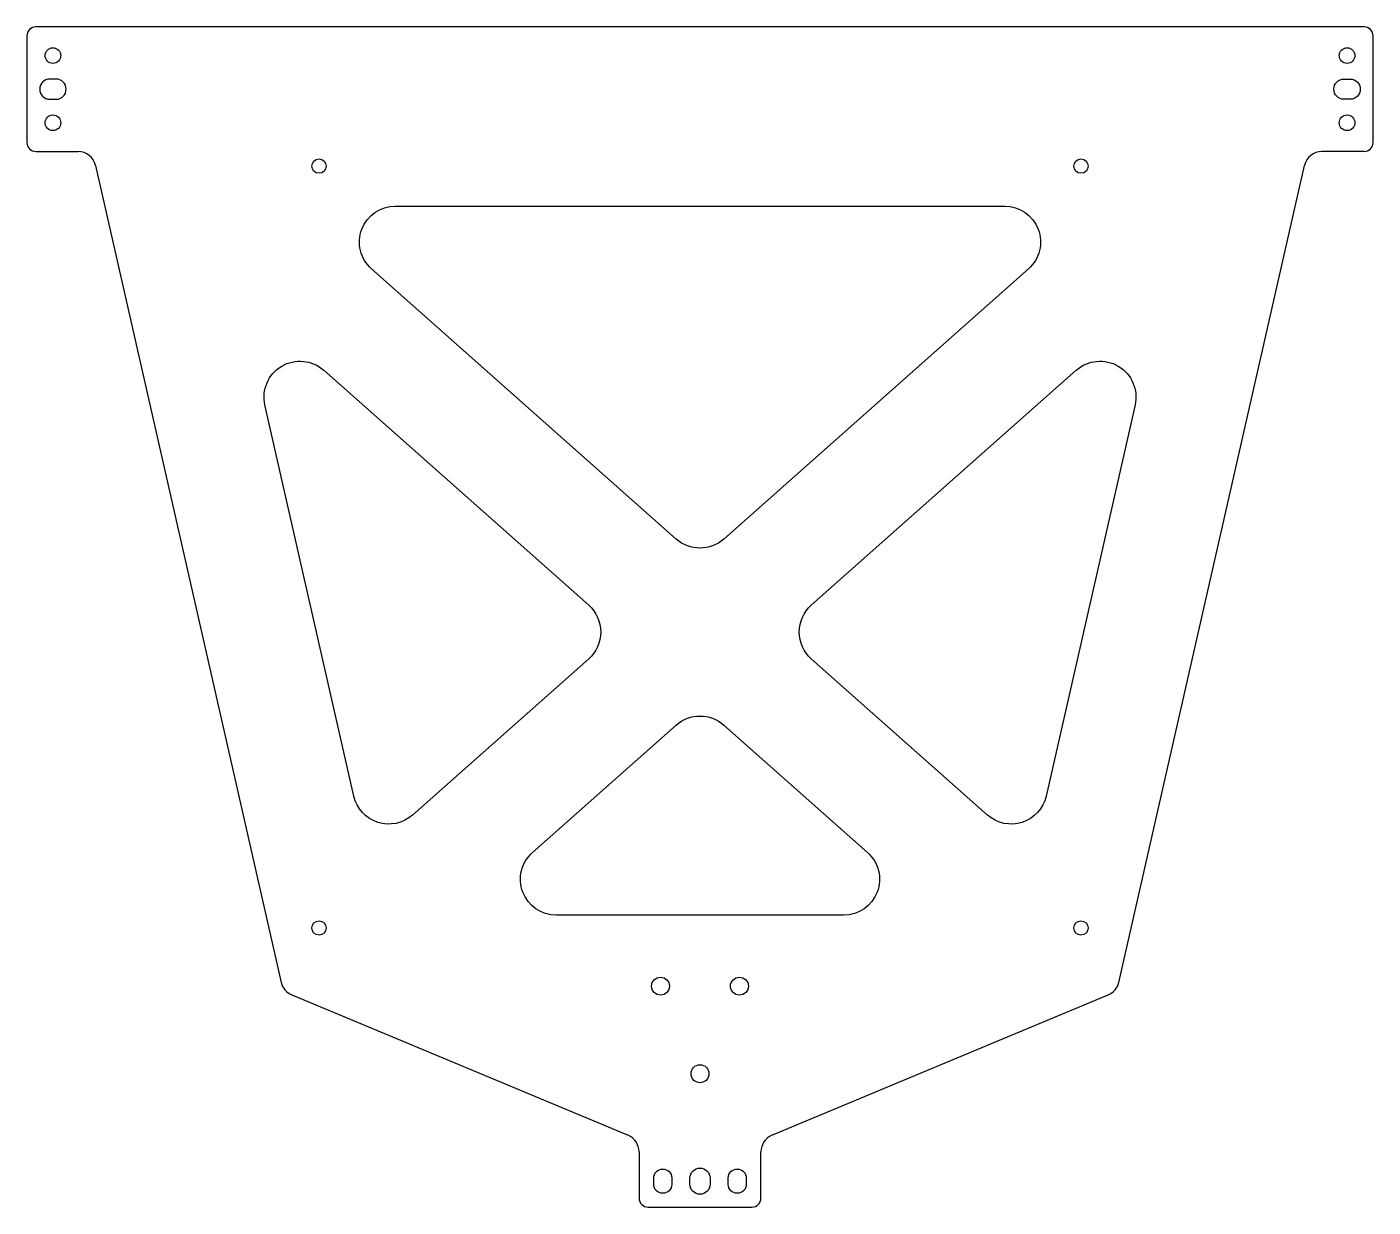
# Model space of a CAD drawing. Header units: metres. Extents: x -564 to -264, y -156 to 107.
import ezdxf

# ---------------------------------------------------------------- set-up
doc = ezdxf.new("R2010")
doc.units = ezdxf.units.M
doc.header["$MEASUREMENT"] = 0

msp = doc.modelspace()

# ---------------------------------------------------------------- linework, layer by layer
for p, q in [((-564.37, 105.43), (-564.37, 81.63)), ((-266.01, 107.43), (-562.37, 107.43)), ((-264.01, 81.63), (-264.01, 105.43)), ((-562.37, 79.63), (-552.96, 79.63)), ((-266.01, 79.63), (-275.42, 79.63)), ((-549.06, 76.51), (-507.63, -105.78)), ((-320.75, -105.78), (-279.32, 76.51)), ((-505.27, -108.59), (-430.25, -139.9)), ((-398.13, -139.9), (-323.11, -108.59)), ((-427.79, -143.59), (-427.79, -153.93)), ((-400.59, -153.93), (-400.59, -143.59)), ((-425.79, -155.93), (-402.59, -155.93))]:
    msp.add_line(p, q)
for points in [[(-559.27, 95.78, 1), (-559.27, 91.28), (-557.87, 91.28, 1), (-557.87, 95.78)], [(-269.11, 95.78, -1), (-269.11, 91.28), (-270.51, 91.28, -1), (-270.51, 95.78)], [(-419.5, -6.86), (-487.48, 53.44, -0.690008), (-482.17, 67.43), (-346.21, 67.43, -0.690008), (-340.9, 53.44), (-408.88, -6.86, -0.379625)], [(-439.02, -33.59), (-478.32, -68.45, -0.570289), (-491.43, -64.24), (-511.25, 23.06, -0.729009), (-498.14, 30.82), (-439.02, -21.63, -0.449669)], [(-350.07, -68.45), (-389.36, -33.59, -0.449669), (-389.36, -21.63), (-330.24, 30.82, -0.729009), (-317.13, 23.06), (-336.96, -64.24, -0.570289)], [(-451.55, -76.79), (-419.5, -48.36, -0.379625), (-408.88, -48.36), (-376.83, -76.79, -0.690008), (-382.14, -90.78), (-446.24, -90.78, -0.690008)], [(-424.5, -150.85), (-424.5, -149.43, -1), (-420.5, -149.43), (-420.5, -150.85, -1)], [(-411.94, -149.47), (-411.94, -150.82, -1), (-416.44, -150.82), (-416.44, -149.47, -1)], [(-403.88, -149.43), (-403.88, -150.85, -1), (-407.88, -150.85), (-407.88, -149.43, -1)]]:
    msp.add_lwpolyline(points, format="xyb", close=True)
for centre, radius in [((-558.57, 101.03), 1.75), ((-269.81, 101.03), 1.75), ((-558.57, 86.03), 1.75), ((-269.81, 86.03), 1.75), ((-423, -106.62), 2), ((-405.39, -106.62), 2), ((-414.19, -126.17), 2)]:
    msp.add_circle(centre, radius)
at = {"linetype": 'Continuous'}
for centre in [(-499.19, 76.36), (-329.19, 76.36), (-499.19, -93.64), (-329.19, -93.64)]:
    msp.add_circle(centre, 1.6, dxfattribs=at)
for centre, radius, start, end in [((-562.37, 105.43), 2, 90, 180), ((-266.01, 105.43), 2, 0, 90), ((-562.37, 81.63), 2, 180, 270), ((-266.01, 81.63), 2, 270, 0), ((-552.96, 75.63), 4, 12.7935, 90), ((-275.42, 75.63), 4, 90, 167.2065), ((-503.73, -104.89), 4, 192.7935, 247.3427), ((-324.65, -104.89), 4, 292.6573, 347.2065), ((-431.79, -143.59), 4, 360, 67.3427), ((-396.59, -143.59), 4, 112.6573, 180), ((-425.79, -153.93), 2, 180, 270), ((-402.59, -153.93), 2, 270, 0)]:
    msp.add_arc(centre, radius, start, end)

doc.saveas('drawing.dxf')
